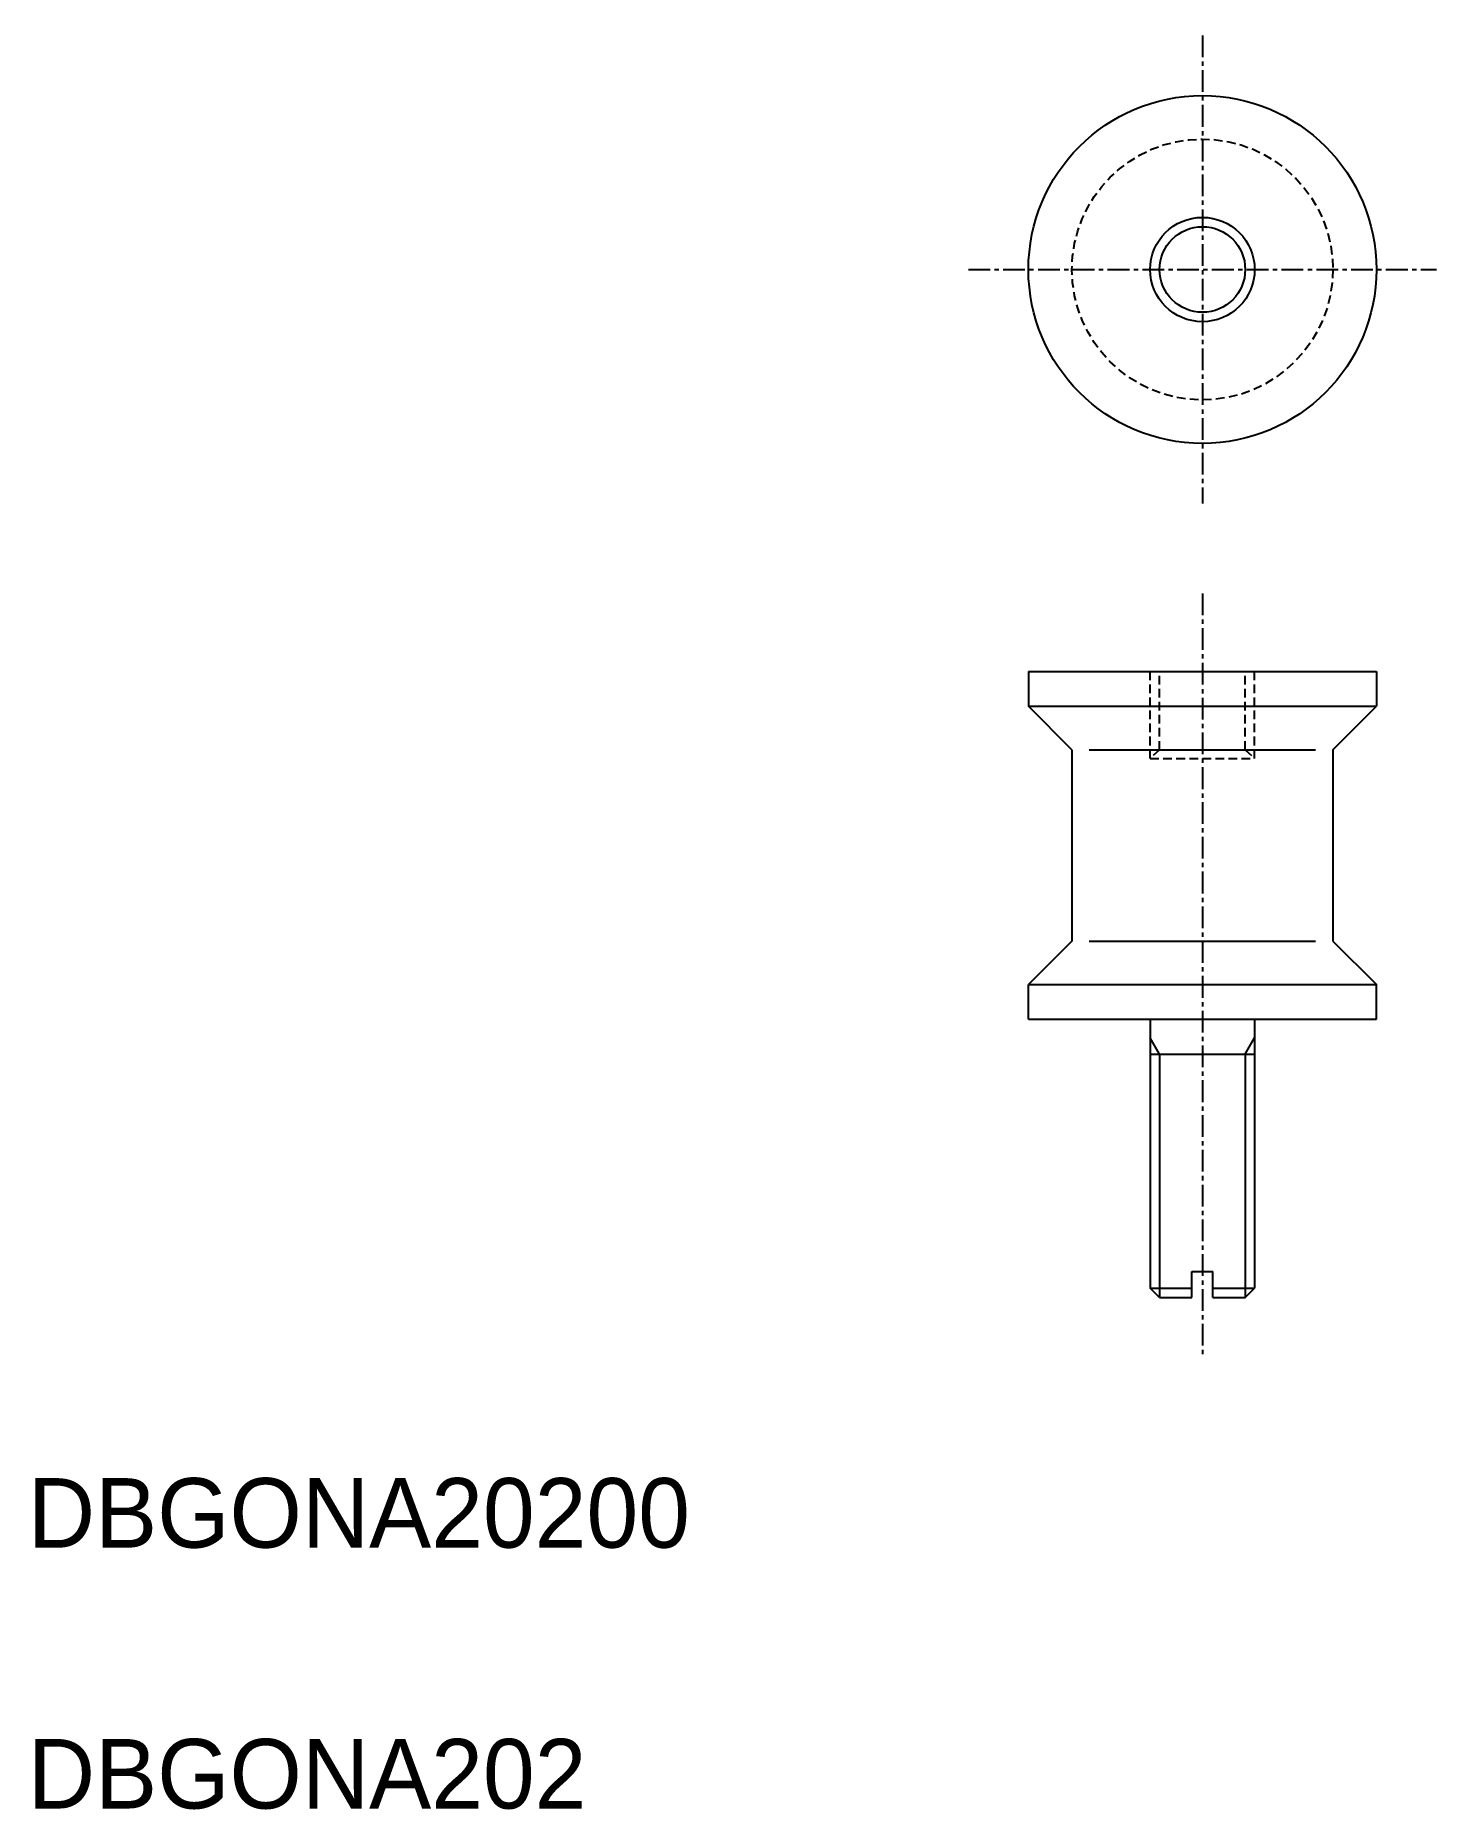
# Model space of a CAD drawing. Extents: x 10 to 91, y 10 to 112.
import ezdxf

# ---------------------------------------------------------------- set-up
doc = ezdxf.new("R2010")
doc.units = 0
doc.linetypes.add('CENTER', pattern=[2, 1.25, -0.25, 0.25, -0.25])
doc.linetypes.add('DASHED', pattern=[0.75, 0.5, -0.25])
doc.layers.get('0').update_dxf_attribs({"linetype": 'CONTINUOUS'})
doc.layers.add('CENTER', color=1, linetype='CENTER')

msp = doc.modelspace()

# ---------------------------------------------------------------- linework, layer by layer
at = {"color": 7, "linetype": 'CONTINUOUS'}
for p, q in [((67.51, 75.38), (87.51, 75.38)), ((67.51, 75.38), (67.51, 73.38)), ((87.51, 75.38), (87.51, 73.38)), ((67.51, 73.38), (87.51, 73.38)), ((70.01, 70.88), (67.51, 73.38)), ((85.01, 70.88), (87.51, 73.38)), ((70.01, 70.88), (70.01, 59.88)), ((71.01, 70.88), (84.01, 70.88)), ((85.01, 70.88), (85.01, 59.88)), ((70.01, 59.88), (67.51, 57.38)), ((71.01, 59.88), (84.01, 59.88)), ((85.01, 59.88), (87.51, 57.38)), ((67.51, 57.38), (87.51, 57.38)), ((67.51, 55.38), (67.51, 57.38)), ((87.51, 55.38), (87.51, 57.38)), ((67.51, 55.38), (87.51, 55.38)), ((74.51, 55.38), (74.51, 39.92)), ((80.51, 55.38), (80.51, 39.92)), ((74.51, 53.38), (80.51, 53.38)), ((76.91, 39.38), (76.91, 40.88)), ((76.91, 40.88), (78.11, 40.88)), ((78.11, 39.38), (78.11, 40.88)), ((74.51, 39.92), (76.91, 39.92)), ((75.05, 39.38), (74.51, 39.92)), ((78.11, 39.92), (80.51, 39.92)), ((79.97, 39.38), (80.51, 39.92)), ((75.05, 39.38), (76.91, 39.38)), ((78.11, 39.38), (79.97, 39.38))]:
    msp.add_line(p, q, dxfattribs=at)
at = {"color": 3, "linetype": 'DASHED'}
for p, q in [((74.51, 70.38), (74.51, 75.38)), ((75.05, 70.88), (75.05, 75.38)), ((79.97, 70.88), (79.97, 75.38)), ((80.51, 70.38), (80.51, 75.38)), ((75.05, 70.88), (74.51, 70.38)), ((74.51, 70.38), (80.51, 70.38)), ((79.97, 70.88), (80.51, 70.38))]:
    msp.add_line(p, q, dxfattribs=at)
at = {"color": 3, "linetype": 'CONTINUOUS'}
for p, q in [((75.05, 53.38), (74.51, 54.32)), ((79.97, 53.38), (80.51, 54.32)), ((75.05, 53.38), (75.05, 39.38)), ((79.97, 53.38), (79.97, 39.38))]:
    msp.add_line(p, q, dxfattribs=at)
at = {"color": 7, "linetype": 'CONTINUOUS'}
for radius in [10, 3]:
    msp.add_circle((77.51, 98.49), radius, dxfattribs=at)
at = {"color": 3, "linetype": 'DASHED'}
msp.add_circle((77.51, 98.49), 7.5, dxfattribs=at)
at = {"color": 3, "linetype": 'CONTINUOUS'}
msp.add_circle((77.51, 98.49), 2.46, dxfattribs=at)
at = {"layer": 'CENTER', "color": 1, "linetype": 'CENTER'}
for p, q in [((77.51, 111.95), (77.51, 85.04)), ((64.06, 98.49), (90.96, 98.49)), ((77.51, 79.87), (77.51, 36.03))]:
    msp.add_line(p, q, dxfattribs=at)

# ---------------------------------------------------------------- texts
at = {"color": 7, "linetype": 'CONTINUOUS'}
for s, p in [('DBGONA20200', (10, 25)), ('DBGONA202', (10, 10))]:
    msp.add_text(s, height=4, dxfattribs=at).set_placement(p)

doc.saveas('drawing.dxf')
